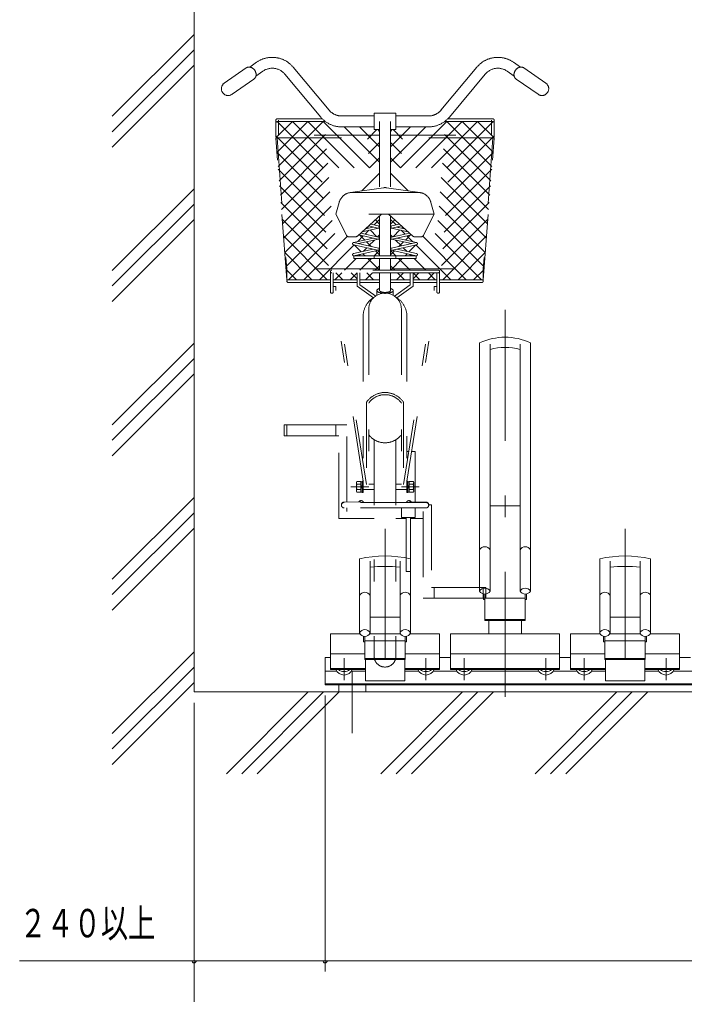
# Model space of a CAD drawing. Units: millimetres, scale not verified. Extents: x -5940 to 5940, y -4200 to 4200.
# Drawn here: x -4739 to -3520, y -2736 to -949 of the extents above; entities that cross this region are included whole.
import ezdxf
from ezdxf.enums import TextEntityAlignment as Align

# ---------------------------------------------------------------- set-up
doc = ezdxf.new("R2010")
doc.units = ezdxf.units.MM
doc.header["$LTSCALE"] = 20
doc.linetypes.add('USER4', pattern=[24, 12, -5, 2, -5])
doc.linetypes.add('USER5', pattern=[25, 6, -5, 2, -5, 2, -5])
for name, color, linetype, lineweight in [('0-0_0', 2, 'USER5', 18), ('0-2_2-03BODL', 7, 'Continuous', 18), ('0-3_2-23CENTER', 3, 'USER4', 18), ('0-4_2-43THIN', 4, 'Continuous', 18), ('0-5_2-53DIM', 3, 'Continuous', 18)]:
    doc.layers.add(name, color=color, linetype=linetype, lineweight=lineweight)
doc.layers.add('0-8_2-C', color=7, linetype='Continuous')
doc.styles.add('ＭＳ ゴシック', font='')
doc.styles.get('ＭＳ ゴシック').set_extended_font_data('MS Gothic')

# ---------------------------------------------------------------- blocks, each defined once
blk = doc.blocks.new('CCG2-RA-L-F_11')
at = {"layer": '0-0_0', "color": 7, "linetype": 'Continuous'}
for p, q in [((-85, 13), (-85, 0)), ((-35, 13), (-35, 0))]:
    blk.add_line(p, q, dxfattribs=at)
at = {"layer": '0-2_2-03BODL'}
for p, q in [((-110, 63), (-100, 63)), ((-88.31, 38), (-110, 38)), ((-110, 14.6), (0, 14.6))]:
    blk.add_line(p, q, dxfattribs=at)
blk.add_lwpolyline([(0, 13), (-110, 13), (-110, 63)], dxfattribs=at)
at = {"layer": '0-3_2-23CENTER'}
blk.add_line((-60, 38.47), (-60, -75.49), dxfattribs=at)
blk = doc.blocks.new('CCG2-RA-C-F_10')
at = {"layer": '0-0_0', "color": 7, "linetype": 'Continuous'}
for p, q in [((-120, 63), (-100, 63)), ((-88.31, 38), (-131.69, 38)), ((-220, 14.6), (0, 14.6)), ((-220, 13), (0, 13))]:
    blk.add_line(p, q, dxfattribs=at)
blk = doc.blocks.new('CCG2-L-F_8')
at = {"layer": '0-2_2-03BODL'}
for p, q in [((-46.6, 243.87), (-46.6, 107.88)), ((-27.5, 107.88), (-27.5, 239.67)), ((27.5, 239.67), (27.5, 107.88)), ((46.6, 107.88), (46.6, 243.87)), ((-27.5, 136.91), (27.5, 136.91)), ((37.05, 93.71), (-37.05, 93.71)), ((28.36, 106.2), (-28.36, 106.2)), ((37.05, 59.17), (37.05, 101.43)), ((-100, 69.92), (-37.05, 69.92)), ((-37.05, 61.11), (37.05, 61.11)), ((37.05, 69.92), (100, 69.92)), ((-36, 42.8), (-100, 42.8)), ((-36, 38), (-61.69, 38)), ((36, 42.8), (100, 42.8)), ((100, 41.17), (36, 41.17)), ((61.69, 38), (36, 38))]:
    blk.add_line(p, q, dxfattribs=at)
for points in [[(-45.74, 106.2), (-100, 106.2), (-100, 41.17), (-36, 41.17)], [(-37.05, 91.44), (-39.35, 91.44), (-39.35, 101.43)], [(-37.05, 101.43), (-37.05, 59.17), (37.05, 59.17)], [(39.35, 101.43), (39.35, 91.44), (37.05, 91.44)], [(100, 41.17), (100, 106.2), (45.74, 106.2)], [(36, 59.17), (36, 20), (-36, 20), (-36, 59.17)]]:
    blk.add_lwpolyline(points, dxfattribs=at)
for centre, radius, start, end in [((0, 34.78), 214.22, 77.4357, 102.56412), ((0, 15.78), 214.22, 82.6243, 97.37552), ((-37.05, 172.47), 10.3, 21.94421, 158.05481), ((37.05, 172.47), 10.3, 21.95325, 158.04669), ((-37.05, 104.03), 10.3, 21.94421, 158.05481), ((-37.05, 111.73), 10.3, 201.94513, 338.05573), ((37.05, 104.03), 10.3, 21.95325, 158.04669), ((37.05, 111.73), 10.3, 201.94513, 338.05573), ((-75, 46.64), 15.87, 200.18279, 339.81715), ((-75, 53.01), 15.87, 228.24944, 311.7505), ((75, 46.64), 15.87, 200.18279, 339.81715), ((75, 53.01), 15.87, 228.24944, 311.7505)]:
    blk.add_arc(centre, radius, start, end, dxfattribs=at)
at = {"layer": '0-3_2-23CENTER'}
for p, q in [((0, 299), (0, -9.01)), ((-75, 21.41), (-75, 61.96)), ((75, 21.41), (75, 61.96))]:
    blk.add_line(p, q, dxfattribs=at)
blk = doc.blocks.new('CCG2-H-F_9')
at = {"layer": '0-0_0', "color": 7, "linetype": 'Continuous'}
for p, q in [((-27.5, 340.66), (27.5, 340.66)), ((-37.05, 130.7), (-37.05, 179.11)), ((-37.05, 171.42), (37.05, 171.42)), ((-37.05, 132.46), (37.05, 132.46)), ((-30, 106.2), (-30, 130.7)), ((30, 130.7), (30, 106.2)), ((61.69, 38), (-61.69, 38))]:
    blk.add_line(p, q, dxfattribs=at)
for points in [[(-39.35, 179.35), (-39.35, 169.26), (-37.05, 169.26)], [(37.05, 179.11), (37.05, 130.7), (-37.05, 130.7)], [(37.05, 169.26), (39.35, 169.26), (39.35, 179.35)]]:
    blk.add_lwpolyline(points, dxfattribs=at)
for centre, radius, start, end in [((-37.05, 254.99), 11.06, 30.32033, 149.67961), ((37.05, 254.99), 11.06, 30.32033, 149.67961), ((-37.05, 179), 11.06, 30.32033, 149.67961), ((-37.05, 190.18), 11.06, 210.32033, 329.67847), ((37.05, 179), 11.06, 30.32033, 149.67961), ((37.05, 190.18), 11.06, 210.32033, 329.67961), ((-75, 46.64), 15.87, 200.18279, 339.81715), ((-75, 53.01), 15.87, 228.24944, 311.7505), ((75, 46.64), 15.87, 200.18279, 339.81715), ((75, 53.01), 15.87, 228.24944, 311.7505)]:
    blk.add_arc(centre, radius, start, end, dxfattribs=at)
at = {"layer": '0-2_2-03BODL'}
for p, q in [((-46.6, 639.65), (-46.6, 184.59)), ((-27.5, 184.59), (-27.5, 637.1)), ((27.5, 184.59), (27.5, 637.1)), ((46.6, 639.64), (46.6, 184.59)), ((-100, 106.2), (-100, 41.17)), ((100, 106.2), (-100, 106.2)), ((100, 41.17), (100, 106.2)), ((-100, 69.92), (100, 69.92)), ((100, 42.8), (-100, 42.8)), ((-100, 41.17), (100, 41.17))]:
    blk.add_line(p, q, dxfattribs=at)
for centre, start, end in [((0, 539.96), 64.94371, 115.05522), ((0, 521.16), 75.52708, 104.4722)]:
    blk.add_arc(centre, 110.04, start, end, dxfattribs=at)
at = {"layer": '0-3_2-23CENTER'}
for p, q in [((0, 700), (0, -9.01)), ((-75, 61.96), (-75, 21.41)), ((75, 21.41), (75, 61.96))]:
    blk.add_line(p, q, dxfattribs=at)
blk = doc.blocks.new('cyc02s_2')
at = {"layer": '0-0_0'}
for p, q in [((-248.03, 1099.67), (-235.3, 1108.53)), ((248.03, 1099.67), (235.3, 1108.53)), ((-254.56, 1098.17), (-294.64, 1070.26)), ((-236.6, 1083.25), (-223.87, 1092.12)), ((-102.56, 1020.77), (-168.35, 1099.55)), ((102.56, 1020.77), (168.35, 1099.55)), ((236.6, 1083.25), (223.87, 1092.12)), ((254.56, 1098.17), (294.64, 1070.26)), ((-280.36, 1049.74), (-240.27, 1077.65)), ((-117.91, 1007.95), (-183.7, 1086.73)), ((117.91, 1007.95), (183.7, 1086.73)), ((280.36, 1049.74), (240.27, 1077.65)), ((-200, 972.65), (-200, 1002.49)), ((-197.5, 1004.99), (-115.23, 1004.99)), ((-195, 1002.49), (-195, 975.15)), ((-79.54, 1010), (-20, 1010)), ((-20, 1015), (-20, 985)), ((79.54, 1010), (20, 1010)), ((197.5, 1004.99), (115.23, 1004.99)), ((195, 1002.49), (195, 975.15)), ((200, 972.65), (200, 1002.49)), ((-200, 997.98), (-197.99, 999.99)), ((-199.97, 969.73), (-169.71, 999.99)), ((-197.99, 999.99), (-67, 869)), ((-197.95, 943.46), (-141.42, 999.99)), ((-109.52, 999.99), (-197.5, 999.99)), ((-193.91, 890.93), (-93, 991.85)), ((-191.89, 864.66), (-66.56, 990)), ((-189.88, 838.4), (-38.27, 990)), ((-187.86, 812.13), (-14.99, 985)), ((-169.71, 999.99), (-42.5, 872.78)), ((-141.42, 999.99), (-17.78, 876.34)), ((-79.54, 990), (-20, 990)), ((-74.86, 990), (-10, 925.14)), ((-46.58, 990), (-10, 953.42)), ((-20, 985), (-10, 985)), ((-13.3, 985), (-10, 981.71)), ((-10, 1000), (-10, 877.47)), ((10, 1000), (10, 877.47)), ((46.58, 990), (10, 953.42)), ((74.86, 990), (10, 925.14)), ((13.3, 985), (10, 981.71)), ((187.86, 812.13), (14.99, 985)), ((141.42, 999.99), (17.78, 876.34)), ((79.54, 990), (20, 990)), ((189.88, 838.4), (38.27, 990)), ((169.71, 999.99), (42.5, 872.78)), ((191.89, 864.66), (66.56, 990)), ((193.91, 890.93), (93, 991.85)), ((109.52, 999.99), (197.5, 999.99)), ((197.95, 943.46), (141.42, 999.99)), ((199.97, 969.73), (169.71, 999.99)), ((-200, 973.72), (-82.4, 856.11)), ((-200, 970.15), (-10, 970.15)), ((-180, 709.85), (-200, 970.15)), ((-197.79, 970.15), (-180, 730.01)), ((-10, 975.15), (-197.5, 975.15)), ((10, 975.15), (197.5, 975.15)), ((200, 970.15), (10, 970.15)), ((200, 973.72), (82.4, 856.11)), ((197.79, 970.15), (180, 730.01)), ((180, 709.85), (200, 970.15)), ((-185.84, 785.87), (-10, 961.71)), ((185.84, 785.87), (10, 961.71)), ((-197.94, 943.37), (-88.84, 834.27)), ((-183.82, 759.6), (-10, 933.42)), ((183.82, 759.6), (10, 933.42)), ((197.94, 943.37), (88.84, 834.27)), ((-195.59, 912.74), (-59.43, 776.57)), ((195.59, 912.74), (59.43, 776.57)), ((-42.33, 872.81), (-10, 905.14)), ((42.33, 872.81), (10, 905.14)), ((-193.23, 882.1), (-38.64, 727.5)), ((-2.84, 878.5), (-63.57, 869.75)), ((63.57, 869.75), (2.84, 878.5)), ((193.23, 882.1), (38.64, 727.5)), ((60, 870), (-60, 870)), ((-190.88, 851.46), (-66.92, 727.5)), ((190.88, 851.46), (66.92, 727.5)), ((90, 830), (84.12, 851.58)), ((-181.8, 733.33), (-88.38, 826.75)), ((-70.72, 791.34), (-90, 830)), ((-50.76, 789.85), (-6.22, 830)), ((-10, 826.59), (-10, 753.77)), ((50.76, 789.85), (6.22, 830)), ((10, 826.59), (10, 753.77)), ((181.8, 733.33), (88.38, 826.75)), ((-188.53, 820.82), (-95.21, 727.5)), ((-177, 709.85), (-78.97, 807.88)), ((-12.06, 804.49), (-42, 797.74)), ((-35.94, 803.21), (-21.61, 806.44)), ((-32.55, 806.26), (-30.68, 804.4)), ((-30.21, 808.38), (-12.94, 804.49)), ((-12.07, 808.39), (-26.57, 811.66)), ((-24.5, 805.79), (-23.43, 806.85)), ((-20.09, 810.2), (-10, 820.28)), ((-17.67, 819.67), (-10, 812)), ((20.09, 810.2), (10, 820.28)), ((17.67, 819.67), (10, 812)), ((12.06, 804.49), (42, 797.74)), ((12.07, 808.39), (26.57, 811.66)), ((30.21, 808.38), (12.94, 804.49)), ((35.94, 803.21), (21.61, 806.44)), ((24.5, 805.79), (23.43, 806.85)), ((32.55, 806.26), (30.68, 804.4)), ((177, 709.85), (78.97, 807.88)), ((188.53, 820.82), (95.21, 727.5)), ((-186.17, 790.18), (-105.84, 709.85)), ((-148.72, 709.85), (-69.1, 789.47)), ((-54.11, 788.57), (-66.24, 788.57)), ((-50.66, 779.63), (-39.98, 790.31)), ((-12.94, 784.22), (-48.2, 792.16)), ((-46.3, 791.73), (-37.22, 782.65)), ((-44.56, 795.44), (-12.06, 788.12)), ((-36.63, 793.65), (-29.79, 800.5)), ((-27.33, 801.05), (-15.09, 788.8)), ((-13.55, 788.45), (-10, 792)), ((13.55, 788.45), (10, 792)), ((44.56, 795.44), (12.06, 788.12)), ((12.94, 784.22), (48.2, 792.16)), ((27.33, 801.05), (15.09, 788.8)), ((36.63, 793.65), (29.79, 800.5)), ((46.3, 791.73), (37.22, 782.65)), ((50.66, 779.63), (39.98, 790.31)), ((54.11, 788.57), (66.24, 788.57)), ((148.72, 709.85), (69.1, 789.47)), ((186.17, 790.18), (105.84, 709.85)), ((-120.43, 709.85), (-56.52, 773.76)), ((-12.94, 763.95), (-57.94, 774.08)), ((-21.61, 786.17), (-57.5, 778.08)), ((-57.06, 777.99), (-12.06, 767.85)), ((-56.64, 773.79), (-43.76, 760.91)), ((-48.4, 776.04), (-12.06, 784.22)), ((-40.31, 761.69), (-33.43, 768.57)), ((-33.88, 779.31), (-25.43, 770.86)), ((-30.09, 771.91), (-19.44, 782.56)), ((-11.06, 784.78), (-10, 783.72)), ((11.06, 784.78), (10, 783.72)), ((48.4, 776.04), (12.06, 784.22)), ((57.06, 777.99), (12.06, 767.85)), ((12.94, 763.95), (57.94, 774.08)), ((30.09, 771.91), (19.44, 782.56)), ((21.61, 786.17), (57.5, 778.08)), ((33.88, 779.31), (25.43, 770.86)), ((40.31, 761.69), (33.43, 768.57)), ((56.64, 773.79), (43.76, 760.91)), ((120.43, 709.85), (56.52, 773.76)), ((-183.82, 759.54), (-134.13, 709.85)), ((-57.94, 757.72), (-21.61, 765.9)), ((-12.06, 763.95), (-57.06, 753.82)), ((-48.23, 753.77), (-45.6, 756.4)), ((-40.42, 757.56), (-36.62, 753.77)), ((-20, 748.77), (-20, 753.77)), ((-19.95, 753.77), (-10, 763.72)), ((-17.33, 762.76), (-10, 755.43)), ((0, 753.77), (57.06, 753.77)), ((19.95, 753.77), (10, 763.72)), ((17.33, 762.76), (10, 755.43)), ((12.06, 763.95), (57.06, 753.82)), ((20, 748.77), (20, 753.77)), ((57.94, 757.72), (21.61, 765.9)), ((40.42, 757.56), (36.62, 753.77)), ((48.23, 753.77), (45.6, 756.4)), ((57.06, 753.77), (57.06, 748.77)), ((183.82, 759.54), (134.13, 709.85)), ((-74.5, 727.5), (-53.23, 748.77)), ((-57.06, 748.77), (0, 748.77)), ((-46.21, 727.5), (-24.95, 748.77)), ((-31.62, 748.77), (-10.35, 727.5)), ((-17.93, 727.5), (-10, 735.43)), ((-10, 748.77), (-10, 727.5)), ((57.06, 748.77), (0, 748.77)), ((10, 748.77), (10, 727.5)), ((17.93, 727.5), (10, 735.43)), ((31.62, 748.77), (10.35, 727.5)), ((46.21, 727.5), (24.95, 748.77)), ((74.5, 727.5), (53.23, 748.77)), ((-181.46, 728.9), (-162.41, 709.85)), ((-10, 730.01), (-180, 730.01)), ((-180, 730.01), (-180, 709.85)), ((-100, 725), (-100, 687.5)), ((97.5, 727.5), (-97.5, 727.5)), ((97.5, 722.5), (-97.5, 722.5)), ((-95, 722.5), (-95, 687.5)), ((-92.15, 709.85), (-79.5, 722.5)), ((-90.21, 722.5), (-77.56, 709.85)), ((-63.86, 709.85), (-51.25, 722.47)), ((-61.92, 722.5), (-51.25, 711.83)), ((-35.58, 709.85), (-22.93, 722.5)), ((-33.64, 722.5), (-20.99, 709.85)), ((-10, 722.5), (-10, 690)), ((10, 730.01), (180, 730.01)), ((10, 722.5), (10, 690)), ((33.64, 722.5), (20.99, 709.85)), ((35.58, 709.85), (22.93, 722.5)), ((51.25, 722.5), (51.25, 698.25)), ((61.92, 722.5), (51.25, 711.83)), ((63.86, 709.85), (51.25, 722.47)), ((90.21, 722.5), (77.56, 709.85)), ((92.15, 709.85), (79.5, 722.5)), ((95, 722.5), (95, 687.5)), ((100, 725), (100, 687.5)), ((181.46, 728.9), (162.41, 709.85)), ((180, 730.01), (180, 709.85)), ((-100, 709.85), (-180, 709.85)), ((-100, 704.85), (-177.5, 704.85)), ((-51.25, 709.85), (-95, 709.85)), ((-51.25, 704.85), (-95, 704.85)), ((-90, 697.45), (-95, 697.45)), ((-90, 697.45), (-90, 690.39)), ((-10, 709.85), (-46.25, 709.85)), ((-10, 704.85), (-46.25, 704.85)), ((10, 709.85), (46.25, 709.85)), ((10, 704.85), (46.25, 704.85)), ((51.25, 698.25), (21.4, 676.89)), ((51.25, 709.85), (95, 709.85)), ((51.25, 704.85), (95, 704.85)), ((90, 697.45), (90, 690.39)), ((90, 697.45), (95, 697.45)), ((100, 709.85), (180, 709.85)), ((100, 704.85), (177.5, 704.85)), ((-40, 340.7), (-95, 690)), ((-34, 334.74), (-90, 690.39)), ((-15, 690), (-15, 681.38)), ((15, 690), (15, 681.38)), ((34, 334.74), (90, 690.39)), ((40, 340.7), (95, 690)), ((-30, 655.4), (-30, 330.2)), ((30, 655.4), (30, 301.58)), ((-40, 643.1), (-40, 372.85)), ((40, 643.1), (40, 372.85)), ((-34, 485.16), (-34, 330.2)), ((34, 485.16), (34, 330.2)), ((-70, 443.99), (-185, 443.99)), ((-180, 423.99), (-180, 443.99)), ((-90, 423.99), (-90, 443.99)), ((-70, 302.52), (-70, 443.99)), ((-20, 416.79), (-20, 20)), ((20, 416.79), (20, 20)), ((43.52, 395.2), (40, 395.2)), ((55, 395.2), (48.58, 395.2)), ((55, 395.2), (55, 302.76)), ((-52.5, 338.45), (-51.6, 340.02)), ((-51.6, 340.02), (-44.5, 340.02)), ((-44.5, 340.02), (-44.5, 320.38)), ((-44.5, 339.6), (-42, 339.6)), ((-42, 340.7), (-42, 319.7)), ((40, 340.7), (40, 319.7)), ((42, 340.7), (40, 340.7)), ((42, 340.7), (42, 319.7)), ((44.5, 339.6), (42, 339.6)), ((44.5, 340.02), (44.5, 320.38)), ((-62.5, 330.2), (-30, 330.2)), ((-51.6, 335.11), (-44.5, 335.11)), ((-51.6, 325.29), (-44.5, 325.29)), ((-42, 330.2), (-44.5, 332.7)), ((-44.5, 330.2), (-42, 327.7)), ((-20, 325.2), (-40, 325.2)), ((-20, 335.2), (-30, 335.2)), ((30, 335.2), (20, 335.2)), ((40, 325.2), (20, 325.2)), ((62.5, 330.2), (30, 330.2)), ((42, 330.2), (44.5, 332.7)), ((44.5, 330.2), (42, 327.7)), ((51.6, 335.11), (44.5, 335.11)), ((51.6, 325.29), (44.5, 325.29)), ((52.5, 321.95), (51.6, 320.38)), ((52.5, 338.45), (52.5, 321.95)), ((-44.5, 320.8), (-42, 320.8)), ((-42, 319.7), (-40, 319.7)), ((42, 319.7), (40, 319.7)), ((44.5, 320.8), (42, 320.8)), ((51.6, 320.38), (44.5, 320.38)), ((-80, 296.58), (-80, 297.44)), ((-75.08, 302.44), (-44.08, 302.93)), ((75, 301.58), (-75, 301.58)), ((75, 291.58), (-75, 291.58)), ((-70, 285), (-70, 291.58)), ((30, 291.58), (30, 274.32)), ((75.08, 302.44), (44.08, 302.93)), ((55, 291.58), (55, 274.32)), ((80, 296.58), (80, 297.44)), ((38.5, 272.5), (20, 272.5)), ((55, 274.32), (30, 274.32)), ((38.5, 274.32), (38.5, 175)), ((46.5, 274.32), (46.5, 175)), ((70, 272.5), (46.5, 272.5)), ((70, 285), (70, 126.01)), ((46.5, 175), (38.5, 175)), ((85, 146.01), (185, 146.01)), ((90, 146.01), (90, 126.01)), ((180, 146.01), (180, 126.01)), ((185, 146.01), (185, 126.01)), ((70, 126.01), (185, 126.01))]:
    blk.add_line(p, q, dxfattribs=at)
for points in [[(-20, 1015), (20, 1015), (20, 985), (10, 985)], [(-195.93, 917.2), (-113.14, 999.99), (-10, 896.85)], [(195.93, 917.2), (113.14, 999.99), (10, 896.85)], [(200, 997.98), (197.99, 999.99), (67, 869)], [(70.72, 791.34), (90, 830), (-90, 830), (-84.12, 851.57)], [(0, 753.77), (-57.06, 753.77), (-57.06, 748.77)], [(-51.25, 722.5), (-51.25, 698.25), (-21.4, 676.89)], [(-46.25, 722.5), (-46.25, 700.82), (-17.16, 680.01)], [(46.25, 722.5), (46.25, 700.82), (17.16, 680.01)], [(-85, 423.99), (-185, 423.99), (-185, 443.99)], [(-20, 272.5), (-85, 272.5), (-85, 433.99)], [(-42, 340.7), (-40, 340.7), (-40, 319.7)], [(52.5, 338.45), (51.6, 340.02), (44.5, 340.02)], [(-52.5, 338.45), (-52.5, 321.95), (-51.6, 320.38), (-44.5, 320.38)], [(80, 297.5), (85, 297.5), (85, 136.01)]]:
    blk.add_lwpolyline(points, dxfattribs=at)
for centre, radius, start, end in [((-206.73, 1067.5), 50, 39.86438, 124.84761), ((206.73, 1067.5), 50, 55.15239, 140.13562), ((-206.73, 1067.5), 30, 39.86449, 124.84761), ((206.73, 1067.5), 30, 55.15239, 140.13551), ((-287.5, 1060), 12.5, 124.84708, 304.84773), ((287.5, 1060), 12.5, 235.15227, 55.15292), ((-79.54, 1040), 30, 219.86449, 270), ((79.54, 1040), 30, 270, 320.13551), ((-197.5, 1002.49), 2.5, 90, 180), ((-79.54, 1040), 50, 219.86438, 270), ((79.54, 1040), 50, 270, 320.13562), ((197.5, 1002.49), 2.5, 0, 90), ((-197.5, 972.65), 2.5, 180, 270), ((197.5, 972.65), 2.5, 270, 0), ((0, 858.79), 19.91, 81.79861, 98.20139), ((-60, 845), 25, 90, 164.75688), ((60, 845), 25, 15.24312, 90), ((-12.5, 806.44), 2, 257.31407, 77.31406), ((12.5, 806.44), 2, 102.68381, 282.68593), ((-66.24, 793.57), 5, 206.50497, 270), ((-54.11, 793.57), 5, 270, 312.02835), ((-12.5, 786.17), 2, 257.31407, 77.31406), ((12.5, 786.17), 2, 102.68381, 282.68593), ((54.11, 793.57), 5, 227.97165, 270), ((66.24, 793.57), 5, 270, 333.49503), ((-57.5, 776.03), 2, 77.31406, 257.31406), ((57.5, 776.03), 2, 282.68381, 102.68594), ((-57.5, 755.77), 2, 102.69742, 282.69742), ((-12.5, 765.9), 2, 257.31407, 77.31406), ((12.5, 765.9), 2, 102.68381, 282.68593), ((57.5, 755.77), 2, 257.30045, 77.30258), ((-97.5, 725), 2.5, 90, 270), ((97.5, 725), 2.5, 270, 90), ((-177.5, 707.35), 2.5, 90, 270), ((177.5, 707.35), 2.5, 270, 90), ((-97.5, 687.5), 2.5, 180, 0), ((0, 655.4), 30, 0.00034, 179.99966), ((97.5, 687.5), 2.5, 180, 0), ((0, 643.1), 40, 120.12849, 180), ((0, 643.1), 40, 0, 59.87151), ((0, 462.14), 41.06, 34.1051, 145.89534), ((0, 462.14), 37.06, 35.95757, 144.04259), ((0, 448.71), 37.67, 217.21396, 322.78557), ((-48.72, 337.56), 3.78, 180, 220.42831), ((-38.72, 330.2), 13.78, 159.1357, 200.8643), ((-48.72, 322.84), 3.78, 139.56885, 180), ((48.72, 337.56), 3.78, 319.57169, 0), ((38.72, 330.2), 13.78, 339.1357, 20.8643), ((48.72, 322.84), 3.78, 0, 40.43115), ((-44, 300), 5, 18.43083, 145.04608), ((44, 300), 5, 34.95392, 161.56917), ((-75, 297.44), 5, 90.90833, 180), ((-75, 296.58), 5, 90, 270), ((75, 296.58), 5, 270, 90), ((75, 297.44), 5, 0, 89.09167), ((0, 20), 20, 180, 0)]:
    blk.add_arc(centre, radius, start, end, dxfattribs=at)
for centre, major_axis, ratio, start_param, end_param in [((-247.42, 1087.91), (7.14, -10.26), 0.8285, 0.0000072, 3.141586), ((247.42, 1087.91), (-7.14, -10.26), 0.8285, 3.1415993, 6.2831781), ((0, 690), (15, 0), 0.3389, 2.3005264, 3.1415927), ((0, 690), (-15, 0), 0.3389, 6.2831853, 9.424778), ((0, 690), (-10, 0), 0.3389, 6.2831853, 9.424778), ((0, 690), (15, 0), 0.3389, 6.2831853, 7.1242515)]:
    blk.add_ellipse(centre, major_axis=major_axis, ratio=ratio, start_param=start_param, end_param=end_param, dxfattribs=at)

msp = doc.modelspace()

# ---------------------------------------------------------------- linework, layer by layer
at = {"layer": '0-2_2-03BODL'}
for p, q in [((-4418.7, -2181.09), (-4418.7, -225.89)), ((-1608.7, -2181.09), (-4418.7, -2181.09))]:
    msp.add_line(p, q, dxfattribs=at)
at = {"layer": '0-4_2-43THIN'}
for p, q in [((-4418.7, -976.08), (-4568.7, -1126.08)), ((-4568.7, -1154.36), (-4418.7, -1004.36)), ((-4418.7, -1032.64), (-4568.7, -1182.64)), ((-4568.7, -1408.92), (-4418.7, -1258.92)), ((-4418.7, -1287.2), (-4568.7, -1437.2)), ((-4568.7, -1465.49), (-4418.7, -1315.49)), ((-4568.7, -1691.76), (-4418.7, -1541.76)), ((-4418.7, -1570.05), (-4568.7, -1720.05)), ((-4568.7, -1748.33), (-4418.7, -1598.33)), ((-4568.7, -1974.6), (-4418.7, -1824.6)), ((-4418.7, -1852.89), (-4568.7, -2002.89)), ((-4568.7, -2031.17), (-4418.7, -1881.17)), ((-4418.7, -2107.45), (-4568.7, -2257.45)), ((-4568.7, -2285.73), (-4418.7, -2135.73)), ((-4418.7, -2164.02), (-4568.7, -2314.02)), ((-4359.49, -2331.09), (-4209.49, -2181.09)), ((-4181.21, -2181.09), (-4331.21, -2331.09)), ((-4302.92, -2331.09), (-4152.92, -2181.09)), ((-3926.65, -2181.09), (-4076.65, -2331.09)), ((-4048.36, -2331.09), (-3898.36, -2181.09)), ((-3870.08, -2181.09), (-4020.08, -2331.09)), ((-3793.81, -2331.09), (-3643.81, -2181.09)), ((-3615.52, -2181.09), (-3765.52, -2331.09)), ((-3737.24, -2331.09), (-3587.24, -2181.09))]:
    msp.add_line(p, q, dxfattribs=at)
at = {"layer": '0-5_2-53DIM'}
for p, q in [((-4178.7, -2693.84), (-4178.7, -2188.08)), ((-4418.7, -2833.84), (-4418.7, -2201.09)), ((-4738.7, -2673.84), (-73.01, -2673.84)), ((-4414.7, -2673.84), (-4422.7, -2673.84)), ((-4174.7, -2673.84), (-4182.7, -2673.84))]:
    msp.add_line(p, q, dxfattribs=at)
for centre in [(-4418.7, -2673.84), (-4178.7, -2673.84)]:
    msp.add_arc(centre, 4, 180, 0, dxfattribs=at)

# ---------------------------------------------------------------- block references
at = {"layer": '0-2_2-03BODL'}
for name, p in [('CCG2-H-F_9', (-3848.69, -2181.09)), ('CCG2-L-F_8', (-4068.7, -2181.09)), ('CCG2-L-F_8', (-3628.69, -2181.09)), ('CCG2-RA-L-F_11', (-4068.7, -2181.09)), ('CCG2-RA-C-F_10', (-3848.7, -2181.09)), ('CCG2-RA-C-F_10', (-3628.69, -2181.09)), ('CCG2-RA-C-F_10', (-3408.69, -2181.09))]:
    msp.add_blockref(name, p, dxfattribs=at)
at = {"layer": '0-8_2-C'}
msp.add_blockref('cyc02s_2', (-4068.7, -2135.59), dxfattribs=at)

# ---------------------------------------------------------------- texts
at = {"layer": '0-5_2-53DIM', "color": 7, "style": 'ＭＳ ゴシック', "width": 0.7}
msp.add_text('２４０以上', height=52.1, dxfattribs=at).set_placement((-4738.7, -2646.74), align=Align.BOTTOM_LEFT)

doc.saveas('drawing.dxf')
